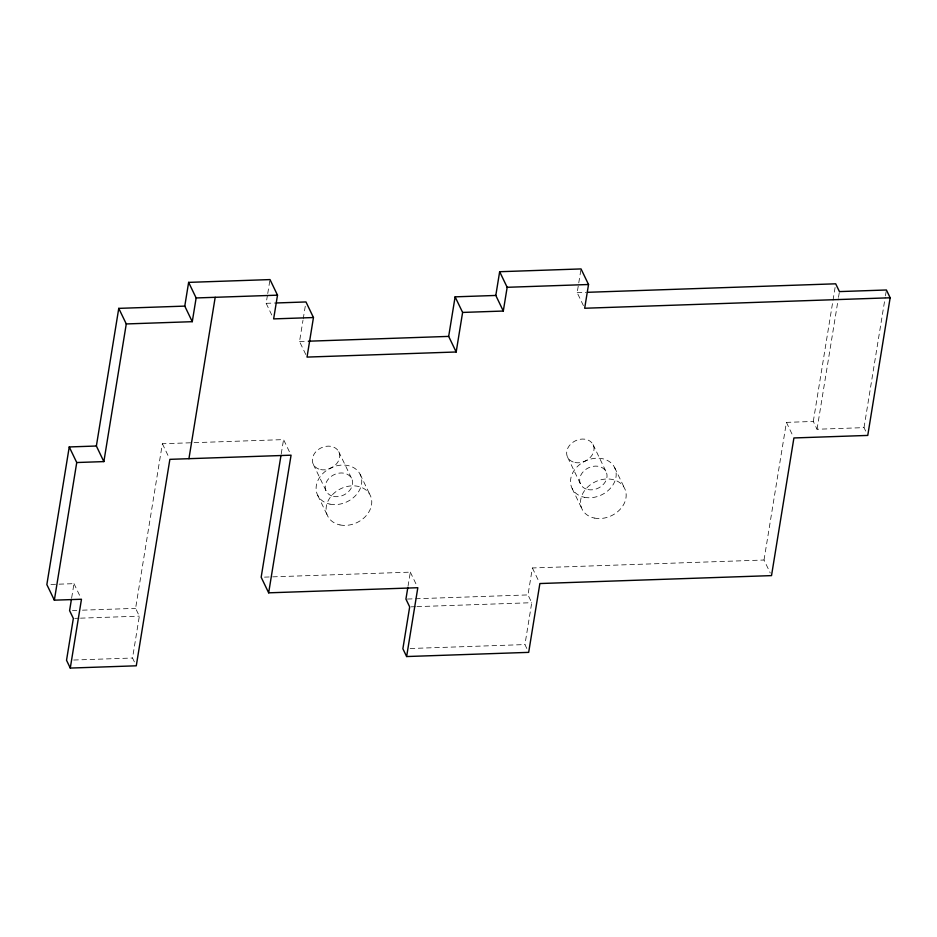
<?xml version="1.0" encoding="UTF-8"?>
<svg xmlns="http://www.w3.org/2000/svg" width="937" height="937" viewBox="0 0 937 937"><rect width="100%" height="100%" fill="white"/><g stroke="black" fill="none" stroke-linecap="round" stroke-linejoin="round"><path stroke-width="0.7" stroke-dasharray="4.68 3.51" d="M71.669 597.853L73.976 583.657L49.708 584.489M134.401 661.909L132.527 658.02L139.344 616.148L135.596 608.359L162.37 443.751L283.56 439.605L290.435 453.883M271.765 315.008L266.143 303.319L267.502 294.944M267.736 293.55L269.774 280.983M281.229 453.941L283.56 439.605M305.778 354.491L299.524 341.513L302.979 320.313M303.201 318.908L305.497 304.783M408.005 586.328L410.324 572.144L264.093 577.145M526.805 648.474L524.931 644.574L531.747 602.702L527.988 594.913L532.38 567.963L764.018 560.021L770.261 573.011M583.423 305.649L577.169 292.66L578.539 284.286M578.761 282.892L580.811 270.325M764.018 560.021L786.412 422.376L813.293 421.451L817.041 429.251L864.008 427.635L866.502 432.835M813.293 421.451L835.453 285.246M817.041 429.251L838.275 298.762M838.51 297.334L839.447 291.594M864.008 427.635L885.231 297.158M885.465 295.729L886.168 291.419M266.143 303.319L274.682 303.026M577.169 292.66L585.941 292.367M299.524 341.513L306.832 341.255M72.454 610.514L76.764 610.374M82.503 610.174L135.596 608.359M407.384 599.048L527.988 594.913M74.773 618.361L79.083 618.209M80.512 618.162L139.344 616.148M411.132 606.836L415.489 606.684M416.953 606.637L531.747 602.702M73.695 660.035L132.527 658.02M410.137 648.509L524.931 644.574M786.412 422.376L792.655 435.365M614.543 467.422L624.546 488.2M593.051 444.595L606.075 471.651M567.623 457.268L580.647 484.324M572.179 488.54L582.17 509.318M532.38 567.963L539.255 582.24M410.324 572.144L416.567 585.121M360.113 474.274L370.115 495.052M338.737 451.681L351.644 478.502M313.309 464.354L326.217 491.175M317.748 495.404L327.751 516.17M162.37 443.751L169.246 458.041M73.976 583.657L80.851 597.947M594.398 518.067A23.671 18.775 -25.7 0 0 626.021 492.897A23.671 18.775 -25.7 0 0 589.654 485.319A23.671 18.775 -25.7 0 0 594.398 518.067M584.395 497.289A23.671 18.775 -25.7 0 0 616.031 472.119A23.671 18.775 -25.7 0 0 579.652 464.541A23.671 18.775 -25.7 0 0 584.395 497.289M320.641 469.589A14.207 11.267 -25.7 0 0 339.616 454.492A14.207 11.267 -25.7 0 0 317.795 449.947A14.207 11.267 -25.7 0 0 320.641 469.589M333.56 496.423A14.207 11.267 -25.7 0 0 352.535 481.313A14.207 11.267 -25.7 0 0 330.702 476.781A14.207 11.267 -25.7 0 0 333.56 496.423M587.979 489.571A14.207 11.267 -25.7 0 0 606.953 474.462A14.207 11.267 -25.7 0 0 585.133 469.917A14.207 11.267 -25.7 0 0 587.979 489.571M574.967 462.515A14.207 11.267 -25.7 0 0 593.941 447.406A14.207 11.267 -25.7 0 0 572.109 442.873A14.207 11.267 -25.7 0 0 574.967 462.515M339.967 524.919A23.671 18.775 -25.7 0 0 371.602 499.749A23.671 18.775 -25.7 0 0 335.223 492.183A23.671 18.775 -25.7 0 0 339.967 524.919M329.976 504.141A23.671 18.775 -25.7 0 0 361.6 478.971A23.671 18.775 -25.7 0 0 325.221 471.405A23.671 18.775 -25.7 0 0 329.976 504.141"/><path stroke-width="1.41" d="M69.244 446.949L76.74 462.527L103.866 461.601L96.37 446.012L69.244 446.949L46.85 584.594L54.346 600.172L81.472 599.247L70.275 668.069L136.275 665.809L169.878 459.341L291.067 455.183L268.661 592.828L417.82 587.722L406.623 656.544L528.679 652.363L539.876 583.54L771.514 575.611L793.908 437.954L867.756 435.424L890.15 297.779L886.402 289.99L839.447 291.594L835.687 283.806L587.394 292.309M54.346 600.172L76.74 462.527M71.435 599.27L69.584 610.619L73.344 618.408L66.527 660.28L70.275 668.069M96.37 446.012L118.765 308.367L184.776 306.106L192.272 321.684L126.272 323.944L118.765 308.367M103.866 461.601L126.272 323.944M184.776 306.106L188.63 282.377L270.008 279.589L277.504 295.167L273.639 318.896L313.462 317.538L307.02 357.091L456.178 351.984L462.609 312.431L455.113 296.842L495.802 295.448L503.298 311.037L462.609 312.431M192.272 321.684L196.138 297.954L188.63 282.377M188.934 458.685L215.194 297.298M280.995 455.37L261.165 577.251L268.661 592.828M407.782 587.745L405.932 599.094L409.68 606.883L402.875 648.755L406.623 656.544M456.178 351.984L448.671 336.395L455.113 296.842M495.802 295.448L499.655 271.718L581.034 268.931L588.53 284.508L584.676 308.25L890.15 297.779M503.298 311.037L507.163 287.296L499.655 271.718M196.138 297.954L277.504 295.167M507.163 287.296L588.53 284.508M276.099 302.979L305.966 301.948L313.462 317.538M308.296 341.209L448.671 336.395"/></g></svg>
